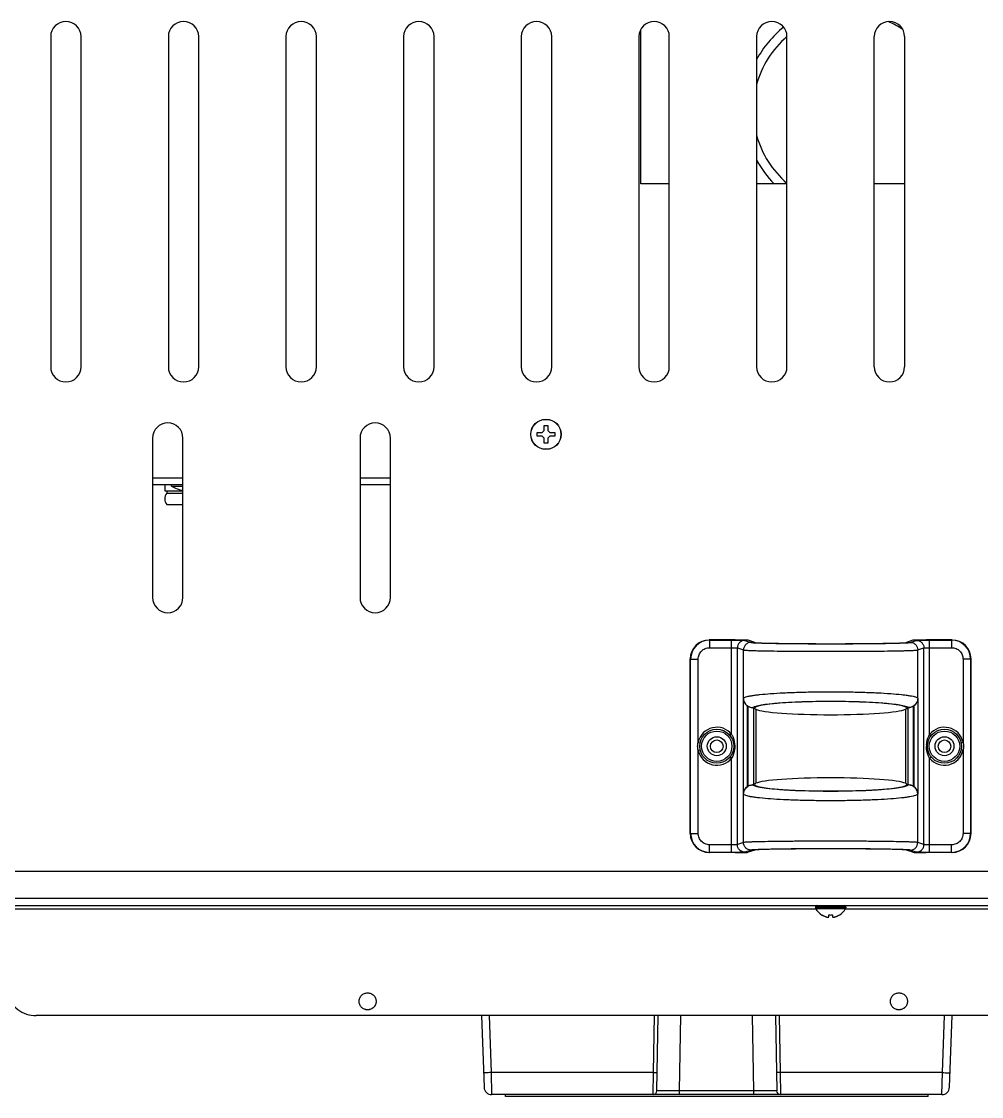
# Model space of a CAD drawing. Header units: millimetres. Extents: x -1686 to 4120, y -1850 to 2563.
# Drawn here: x 212.2 to 465.1, y 1621.4 to 1904.7 of the extents above; entities that cross this region are included whole.
import ezdxf

# ---------------------------------------------------------------- set-up
doc = ezdxf.new("R2010")
doc.units = ezdxf.units.MM
doc.header["$LTSCALE"] = 65.395
doc.layers.get('0').update_dxf_attribs({"linetype": 'CONTINUOUS'})
doc.layers.add('ASSI', color=7, linetype='CONTINUOUS')
doc.layers.add('GEOM', color=7, linetype='CONTINUOUS')

msp = doc.modelspace()

# ---------------------------------------------------------------- linework, layer by layer
at = {"linetype": 'Continuous'}
for p, q in [((348.08, 1796.36), (349.38, 1796.36)), ((348.08, 1795.36), (348.08, 1796.36)), ((349.38, 1796.36), (349.88, 1796.86)), ((349.88, 1798.16), (350.88, 1798.16)), ((349.88, 1796.86), (349.88, 1798.16)), ((350.88, 1798.16), (350.88, 1796.86)), ((350.88, 1796.86), (351.38, 1796.36)), ((351.38, 1796.36), (352.68, 1796.36)), ((352.68, 1796.36), (352.68, 1795.36)), ((349.38, 1795.36), (348.08, 1795.36)), ((349.88, 1794.86), (349.38, 1795.36)), ((349.88, 1793.56), (349.88, 1794.86)), ((350.88, 1793.56), (349.88, 1793.56)), ((351.38, 1795.36), (350.88, 1794.86)), ((350.88, 1794.86), (350.88, 1793.56)), ((352.68, 1795.36), (351.38, 1795.36)), ((423.08, 1669.18), (423.08, 1669.21)), ((424.88, 1668.66), (424.88, 1669.21)), ((425.88, 1669.21), (425.88, 1668.66)), ((427.68, 1669.21), (427.68, 1669.18))]:
    msp.add_line(p, q, dxfattribs=at)
for centre, radius, start, end in [((425.58, 1673.28), 4.8, 210.3012, 238.6273), ((425.57, 1673.26), 4.75, 238.4659, 241.0313), ((425.56, 1673.26), 4.75, 241.0316, 241.9926), ((425.56, 1673.26), 4.75, 241.9926, 243.3187), ((425.56, 1673.25), 4.74, 243.3188, 244.4598), ((425.56, 1673.25), 4.74, 244.4598, 245.4278), ((425.56, 1673.25), 4.73, 245.4278, 246.6825), ((425.56, 1673.24), 4.73, 246.6826, 247.4526), ((425.55, 1673.23), 4.72, 247.4524, 248.9975), ((425.55, 1673.23), 4.72, 248.9977, 249.4819), ((425.55, 1673.22), 4.7, 249.4813, 251.5344), ((425.54, 1673.2), 4.68, 251.535, 252.6227), ((425.53, 1673.18), 4.67, 252.6228, 253.6051), ((425.53, 1673.15), 4.64, 253.6036, 255.6824), ((424.63, 1670.65), 2.01, 262.7259, 264.7415), ((424.63, 1670.63), 1.98, 264.7442, 265.3991), ((424.63, 1670.62), 1.97, 265.3984, 266.7833), ((424.63, 1670.61), 1.96, 266.7841, 267.6235), ((424.63, 1670.6), 1.96, 267.6234, 268.8455), ((424.63, 1670.59), 1.95, 268.8459, 270.9258), ((424.63, 1670.6), 1.95, 270.9261, 271.9964), ((424.63, 1670.6), 1.96, 271.9964, 273.0228), ((424.63, 1670.61), 1.97, 273.0233, 274.286), ((424.63, 1670.63), 1.98, 274.2856, 275.1372), ((424.63, 1670.65), 2.01, 275.1401, 277.2744), ((425.38, 1672.98), 3.8, 262.4351, 277.5649), ((426.13, 1670.65), 2.01, 262.7256, 264.8598), ((426.13, 1670.63), 1.98, 264.8627, 265.7144), ((426.13, 1670.61), 1.97, 265.714, 266.9766), ((426.13, 1670.6), 1.96, 266.9771, 268.0037), ((426.13, 1670.6), 1.95, 268.0037, 269.0738), ((426.13, 1670.59), 1.95, 269.0741, 270.1995), ((426.13, 1670.59), 1.95, 270.1995, 271.1541), ((426.13, 1670.6), 1.95, 271.1545, 272.3767), ((426.13, 1670.61), 1.96, 272.3765, 273.2159), ((426.13, 1670.62), 1.97, 273.2167, 274.6016), ((426.13, 1670.63), 1.98, 274.6009, 275.2558), ((426.13, 1670.65), 2.01, 275.2585, 277.2741), ((425.23, 1673.15), 4.64, 284.3176, 286.3964), ((425.22, 1673.18), 4.67, 286.3949, 287.3772), ((425.22, 1673.2), 4.68, 287.3773, 288.465), ((425.21, 1673.22), 4.7, 288.4656, 290.5187), ((425.21, 1673.23), 4.72, 290.5181, 291.0023), ((425.21, 1673.23), 4.72, 291.0025, 292.5476), ((425.2, 1673.24), 4.73, 292.5474, 293.3174), ((425.2, 1673.25), 4.73, 293.3175, 294.5722), ((425.2, 1673.25), 4.74, 294.5722, 295.5402), ((425.2, 1673.25), 4.74, 295.5402, 296.6812), ((425.2, 1673.26), 4.75, 296.6813, 298.0074), ((425.2, 1673.26), 4.75, 298.0074, 298.9684), ((425.19, 1673.26), 4.75, 298.9687, 301.5341), ((425.18, 1673.28), 4.8, 301.3727, 329.6988)]:
    msp.add_arc(centre, radius, start, end, dxfattribs=at)
at = {"layer": 'ASSI', "linetype": 'Continuous'}
for p, q in [((249.96, 1782.56), (249.96, 1780.96)), ((251.68, 1782.16), (251.68, 1782.56)), ((251.68, 1782.16), (254.73, 1782.16)), ((249.96, 1780.96), (254.73, 1780.96)), ((250.46, 1780.96), (250.46, 1780.36)), ((250.46, 1780.36), (254.73, 1780.36)), ((250.46, 1777.36), (254.73, 1777.36)), ((429.38, 1671.26), (421.38, 1671.26)), ((421.38, 1671.26), (421.38, 1671.06)), ((429.38, 1671.06), (421.38, 1671.06)), ((429.32, 1670.85), (421.43, 1670.85)), ((429.38, 1671.26), (429.38, 1671.06))]:
    msp.add_line(p, q, dxfattribs=at)
for centre, radius in [((350.38, 1795.86), 4), ((350.38, 1795.86), 3.95), ((395.38, 1713.66), 2.5), ((395.38, 1713.66), 1.65), ((455.38, 1713.66), 2.5), ((455.38, 1713.66), 1.65)]:
    msp.add_circle(centre, radius, dxfattribs=at)
for centre, radius, start, end in [((261.18, 1802.6), 22.54, 245.0724, 253.3534), ((252.46, 1778.86), 2.5, 143.1301, 216.8699), ((421.78, 1671.26), 0.4, 90, 180), ((428.98, 1671.26), 0.4, 0, 90), ((421.78, 1671.06), 0.4, 180, 210.3012), ((425.58, 1673.28), 4.8, 210.3012, 238.6273), ((425.18, 1673.28), 4.8, 301.3727, 329.6988), ((428.98, 1671.06), 0.4, 329.6988, 0), ((303.37, 1646.42), 2.24, 179.6434, 180), ((303.39, 1646.42), 2.24, 0, 0.3566), ((443.37, 1646.42), 2.24, 179.6434, 180), ((443.39, 1646.42), 2.24, 0, 0.3566)]:
    msp.add_arc(centre, radius, start, end, dxfattribs=at)
for points, knots in [([(301.13, 1646.44), (301.13, 1646.73), (301.25, 1647.31), (301.75, 1648.06), (302.5, 1648.55), (303.38, 1648.73), (304.26, 1648.55), (305.01, 1648.06), (305.51, 1647.31), (305.63, 1646.73), (305.63, 1646.44)], [0, 0, 0, 0, 0.124966, 0.249951, 0.374965, 0.5, 0.625035, 0.750049, 0.875034, 1, 1, 1, 1]), ([(305.63, 1646.42), (305.63, 1646.13), (305.5, 1645.55), (305, 1644.81), (304.26, 1644.32), (303.38, 1644.14), (302.5, 1644.32), (301.76, 1644.81), (301.26, 1645.55), (301.13, 1646.13), (301.13, 1646.42)], [0, 0, 0, 0, 0.124966, 0.249951, 0.374965, 0.5, 0.625035, 0.750049, 0.875034, 1, 1, 1, 1]), ([(305.63, 1646.42), (305.63, 1646.13), (305.51, 1645.54), (305.01, 1644.79), (304.26, 1644.29), (303.38, 1644.11), (302.5, 1644.29), (301.75, 1644.79), (301.25, 1645.54), (301.13, 1646.13), (301.13, 1646.42)], [0, 0, 0, 0, 0.124965, 0.24995, 0.374965, 0.5, 0.625035, 0.75005, 0.875035, 1, 1, 1, 1]), ([(441.13, 1646.44), (441.13, 1646.73), (441.25, 1647.31), (441.75, 1648.06), (442.5, 1648.55), (443.38, 1648.73), (444.26, 1648.55), (445.01, 1648.06), (445.51, 1647.31), (445.63, 1646.73), (445.63, 1646.44)], [0, 0, 0, 0, 0.124966, 0.249951, 0.374965, 0.5, 0.625035, 0.750049, 0.875034, 1, 1, 1, 1]), ([(445.63, 1646.42), (445.63, 1646.13), (445.5, 1645.55), (445, 1644.81), (444.26, 1644.32), (443.38, 1644.14), (442.5, 1644.32), (441.76, 1644.81), (441.26, 1645.55), (441.13, 1646.13), (441.13, 1646.42)], [0, 0, 0, 0, 0.124966, 0.249951, 0.374965, 0.5, 0.625035, 0.750049, 0.875034, 1, 1, 1, 1]), ([(445.63, 1646.42), (445.63, 1646.13), (445.51, 1645.54), (445.01, 1644.79), (444.26, 1644.29), (443.38, 1644.11), (442.5, 1644.29), (441.75, 1644.79), (441.25, 1645.54), (441.13, 1646.13), (441.13, 1646.42)], [0, 0, 0, 0, 0.124965, 0.24995, 0.374965, 0.5, 0.625035, 0.75005, 0.875035, 1, 1, 1, 1])]:
    msp.add_open_spline(points, degree=3, knots=knots, dxfattribs=at)
at = {"layer": 'GEOM', "linetype": 'Continuous'}
for p, q in [((375.38, 1861.86), (375.38, 1902.58)), ((219.88, 1900.66), (219.88, 1813.66)), ((227.88, 1813.66), (227.88, 1900.66)), ((250.88, 1900.66), (250.88, 1813.66)), ((258.88, 1813.66), (258.88, 1900.66)), ((281.88, 1900.66), (281.88, 1813.66)), ((289.88, 1813.66), (289.88, 1900.66)), ((312.88, 1900.66), (312.88, 1813.66)), ((320.88, 1813.66), (320.88, 1900.66)), ((343.88, 1900.66), (343.88, 1813.66)), ((351.88, 1813.66), (351.88, 1900.66)), ((374.88, 1900.66), (374.88, 1813.66)), ((382.88, 1813.66), (382.88, 1900.66)), ((405.88, 1900.66), (405.88, 1813.66)), ((413.88, 1813.66), (413.88, 1900.66)), ((436.88, 1813.66), (436.88, 1900.66)), ((444.88, 1900.66), (444.88, 1813.66)), ((382.88, 1861.86), (375.38, 1861.86)), ((413.88, 1861.86), (405.88, 1861.86)), ((444.88, 1861.86), (436.88, 1861.86)), ((246.73, 1794.86), (246.73, 1752.86)), ((254.73, 1752.86), (254.73, 1794.86)), ((301.38, 1794.86), (301.38, 1752.86)), ((309.38, 1752.86), (309.38, 1794.86)), ((246.73, 1784.36), (254.73, 1784.36)), ((254.73, 1782.56), (246.73, 1782.56)), ((301.38, 1784.36), (309.38, 1784.36)), ((309.38, 1782.56), (301.38, 1782.56)), ((400.2, 1741.66), (393.38, 1741.66)), ((393.38, 1741.66), (393.49, 1741.62)), ((393.49, 1741.62), (399.3, 1741.62)), ((393.49, 1741.62), (393.49, 1739.62)), ((393.49, 1739.62), (399.3, 1739.62)), ((399.3, 1716.76), (399.3, 1741.62)), ((400.8, 1739.56), (402.41, 1739.03)), ((400.8, 1687.75), (400.8, 1739.56)), ((402.79, 1741.56), (404.41, 1741.02)), ((405.41, 1741.03), (403.69, 1741.6)), ((447.07, 1741.6), (445.35, 1741.03)), ((446.35, 1741.02), (447.96, 1741.56)), ((448.35, 1739.03), (449.96, 1739.56)), ((449.96, 1687.75), (449.96, 1739.56)), ((457.38, 1741.66), (450.56, 1741.66)), ((451.46, 1741.62), (457.27, 1741.62)), ((451.46, 1716.76), (451.46, 1741.62)), ((451.46, 1739.62), (457.27, 1739.62)), ((457.27, 1741.62), (457.38, 1741.66)), ((457.27, 1741.62), (457.27, 1739.62)), ((388.38, 1736.66), (388.49, 1736.62)), ((388.38, 1690.65), (388.38, 1736.66)), ((402.41, 1726.32), (402.41, 1739.03)), ((448.35, 1726.32), (448.35, 1739.03)), ((462.27, 1736.62), (462.38, 1736.66)), ((462.38, 1690.65), (462.38, 1736.66)), ((388.49, 1736.62), (390.49, 1736.62)), ((388.49, 1690.69), (388.49, 1736.62)), ((390.49, 1714.69), (390.49, 1736.62)), ((462.27, 1736.62), (460.27, 1736.62)), ((460.27, 1736.62), (460.27, 1714.69)), ((462.27, 1736.62), (462.27, 1690.69)), ((402.36, 1726.24), (402.41, 1726.32)), ((402.36, 1726.24), (402.36, 1701.07)), ((448.4, 1726.24), (448.35, 1726.32)), ((448.4, 1701.07), (448.4, 1726.24)), ((403.36, 1724.36), (403.36, 1702.95)), ((403.6, 1724.19), (403.6, 1703.12)), ((404.87, 1723.76), (404.91, 1723.83)), ((405.08, 1723.71), (405.68, 1723.41)), ((405.08, 1723.71), (405.08, 1703.6)), ((405.41, 1723.81), (405.29, 1723.61)), ((405.68, 1723.41), (405.68, 1703.9)), ((445.08, 1723.41), (445.68, 1723.71)), ((445.08, 1723.41), (445.08, 1703.9)), ((445.35, 1723.81), (445.47, 1723.61)), ((445.68, 1723.71), (445.68, 1703.6)), ((445.85, 1723.83), (445.89, 1723.76)), ((447.16, 1724.19), (447.16, 1703.12)), ((447.4, 1702.95), (447.4, 1724.36)), ((390.49, 1714.69), (390.98, 1714.58)), ((399.3, 1716.76), (398.91, 1716.45)), ((451.46, 1716.76), (451.85, 1716.45)), ((460.27, 1714.69), (459.78, 1714.58)), ((390.49, 1712.62), (390.98, 1712.73)), ((390.49, 1690.69), (390.49, 1712.62)), ((460.27, 1712.62), (459.78, 1712.73)), ((460.27, 1712.62), (460.27, 1690.69)), ((399.3, 1710.55), (398.91, 1710.86)), ((399.3, 1685.69), (399.3, 1710.55)), ((451.46, 1710.55), (451.85, 1710.86)), ((451.46, 1685.69), (451.46, 1710.55)), ((404.91, 1703.48), (404.87, 1703.55)), ((405.08, 1703.6), (405.68, 1703.9)), ((405.41, 1703.5), (405.29, 1703.7)), ((445.08, 1703.9), (445.68, 1703.6)), ((445.35, 1703.5), (445.47, 1703.7)), ((445.89, 1703.55), (445.85, 1703.48)), ((402.36, 1701.07), (402.41, 1700.99)), ((402.41, 1688.29), (402.41, 1700.99)), ((448.4, 1701.07), (448.35, 1700.99)), ((448.35, 1688.29), (448.35, 1700.99)), ((388.49, 1690.69), (388.38, 1690.65)), ((388.49, 1690.69), (390.49, 1690.69)), ((462.27, 1690.69), (460.27, 1690.69)), ((462.38, 1690.65), (462.27, 1690.69)), ((393.49, 1685.69), (393.38, 1685.66)), ((400.2, 1685.66), (393.38, 1685.66)), ((399.3, 1687.69), (393.49, 1687.69)), ((393.49, 1685.69), (393.49, 1687.69)), ((399.3, 1685.69), (393.49, 1685.69)), ((402.41, 1688.29), (400.8, 1687.75)), ((404.41, 1686.29), (402.79, 1685.75)), ((405.41, 1686.28), (403.69, 1685.71)), ((447.07, 1685.71), (445.35, 1686.28)), ((447.96, 1685.75), (446.35, 1686.29)), ((449.96, 1687.75), (448.35, 1688.29)), ((457.38, 1685.66), (450.56, 1685.66)), ((457.27, 1687.69), (451.46, 1687.69)), ((457.27, 1685.69), (451.46, 1685.69)), ((457.27, 1685.69), (457.27, 1687.69)), ((457.38, 1685.66), (457.27, 1685.69)), ((825.38, 1680.66), (25.38, 1680.66)), ((18.18, 1671.66), (832.58, 1671.66)), ((20.38, 1673.66), (830.38, 1673.66)), ((115.88, 1670.79), (421.48, 1670.79)), ((429.28, 1670.79), (511.38, 1670.79)), ((754.26, 1642.67), (216.06, 1642.67)), ((333.4, 1642.67), (334.06, 1623.79)), ((335.4, 1642.67), (335.92, 1627.65)), ((378.68, 1627.65), (378.94, 1642.67)), ((379.59, 1622.84), (379.94, 1642.67)), ((385.59, 1622.84), (385.94, 1642.67)), ((405.17, 1622.84), (404.82, 1642.67)), ((410.82, 1642.67), (411.17, 1622.84)), ((411.82, 1642.67), (412.08, 1627.65)), ((454.84, 1627.65), (455.36, 1642.67)), ((456.7, 1623.79), (457.36, 1642.67)), ((378.68, 1627.65), (335.92, 1627.65)), ((335.92, 1627.65), (336.06, 1621.86)), ((378.59, 1621.86), (378.68, 1627.65)), ((454.84, 1627.65), (412.08, 1627.65)), ((412.08, 1627.65), (412.17, 1621.86)), ((454.7, 1621.86), (454.84, 1627.65)), ((454.7, 1621.86), (336.06, 1621.86)), ((339.69, 1621.36), (339.69, 1621.86)), ((451.07, 1621.36), (339.69, 1621.36)), ((405.17, 1622.84), (385.59, 1622.84)), ((385.59, 1621.86), (385.59, 1622.84)), ((405.17, 1621.86), (405.17, 1622.84)), ((451.07, 1621.36), (451.07, 1621.86))]:
    msp.add_line(p, q, dxfattribs=at)
for centre, radius in [((395.38, 1713.66), 4.5), ((395.38, 1713.66), 4), ((455.38, 1713.66), 4.5), ((455.38, 1713.66), 4)]:
    msp.add_circle(centre, radius, dxfattribs=at)
for centre, radius, start, end in [((223.88, 1900.66), 4, 0, 180), ((254.88, 1900.66), 4, 0, 180), ((285.88, 1900.66), 4, 0, 180), ((316.88, 1900.66), 4, 0, 180), ((347.88, 1900.66), 4, 0, 180), ((378.88, 1900.66), 4, 0, 180), ((409.88, 1900.66), 4, 0, 180), ((440.88, 1900.66), 4, 0, 180), ((430.38, 1881.36), 25.4, 56.4556, 66.4822), ((430.38, 1881.36), 27.86, 128.5681, 151.5776), ((430.38, 1881.36), 25.4, 130.528, 164.7624), ((430.38, 1881.36), 25.4, 195.2376, 229.4647), ((430.38, 1881.36), 27.86, 208.4224, 224.4259), ((223.88, 1813.66), 4, 180, 0), ((254.88, 1813.66), 4, 180, 0), ((285.88, 1813.66), 4, 180, 0), ((316.88, 1813.66), 4, 180, 0), ((347.88, 1813.66), 4, 180, 0), ((378.88, 1813.66), 4, 180, 0), ((409.88, 1813.66), 4, 180, 0), ((440.88, 1813.66), 4, 180, 0), ((250.73, 1794.86), 4, 0, 180), ((305.38, 1794.86), 4, 0, 180), ((250.73, 1752.86), 4, 180, 0), ((305.38, 1752.86), 4, 180, 0), ((393.49, 1736.62), 5, 90.0113, 179.9737), ((457.27, 1736.62), 5, 0.0263, 89.9887), ((395.38, 1713.66), 5, 38.3653, 168.0942), ((455.38, 1713.66), 5, 11.9058, 141.6347), ((457.31, 1713.66), 6.66, 176.5031, 180.0009), ((395.38, 1713.66), 5, 191.9058, 321.6347), ((455.38, 1713.66), 5, 218.3653, 348.0942), ((393.49, 1690.69), 5, 180.0263, 269.9887), ((457.27, 1690.69), 5, 270.0113, 359.9737), ((336.06, 1623.86), 2, 182.0004, 270), ((454.7, 1623.86), 2, 269.9999, 357.9984), ((378.59, 1622.86), 1, 270, 359), ((412.16, 1622.86), 1, 181.0001, 270.0061)]:
    msp.add_arc(centre, radius, start, end, dxfattribs=at)
for centre, major_axis, ratio, start_param, end_param in [((393.39, 1736.65), (4.75, -1.58), 0.998478, 1.89276, 3.462643), ((400.2, 1741.59), (3.5, 0), 0.017455, 0.05236, 1.570796), ((425.38, 1741.04), (20, 0), 0.017455, -3.089233, -0.05236), ((450.56, 1741.59), (3.5, 0), 0.017455, 1.570796, 3.089233), ((457.37, 1736.65), (4.75, 1.58), 0.998478, -0.32105, 1.248833), ((425.38, 1723.72), (20, 0), 0.087489, 0.05236, 3.089233), ((404.91, 1726.33), (1.29, 2.16), 0.99484, -3.269542, -3.152361), ((403.6, 1723.69), (1.5, 0), 0.087489, 0.174533, 0.565507), ((425.38, 1723.72), (20, 0), 0.087489, -2.96706, -0.174533), ((447.16, 1723.69), (1.5, 0), 0.087489, 2.576086, 2.96706), ((445.84, 1726.33), (-1.29, 2.16), 0.99484, -3.130824, -3.013643), ((404.91, 1700.98), (-1.29, 2.16), 0.99484, 0.010769, 0.127949), ((403.6, 1703.62), (1.5, 0), 0.087489, -0.565507, -0.174533), ((425.38, 1703.59), (20, 0), 0.087489, -3.089233, -0.05236), ((425.38, 1703.59), (20, 0), 0.087489, 0.174533, 2.96706), ((447.16, 1703.62), (1.5, 0), 0.087489, -2.96706, -2.576086), ((445.84, 1700.98), (1.29, 2.16), 0.99484, -0.127949, -0.010769), ((393.39, 1690.66), (4.75, 1.58), 0.998478, 2.820542, 4.390425), ((457.37, 1690.66), (4.75, -1.58), 0.998478, -1.248833, 0.32105), ((400.2, 1685.72), (3.5, 0), 0.017455, -1.570796, -0.05236), ((425.38, 1686.27), (20, 0), 0.017455, 0.05236, 3.089233), ((450.56, 1685.72), (3.5, 0), 0.017455, -3.089233, -1.570796)]:
    msp.add_ellipse(centre, major_axis=major_axis, ratio=ratio, start_param=start_param, end_param=end_param, dxfattribs=at)
for points, knots in [([(390.49, 1736.62), (390.49, 1737.01), (390.64, 1737.8), (391.31, 1738.8), (392.31, 1739.46), (393.1, 1739.62), (393.49, 1739.62)], [0, 0, 0, 0, 0.249996, 0.499993, 0.749995, 1, 1, 1, 1]), ([(399.3, 1741.62), (399.73, 1741.62), (400.36, 1741.62), (401.16, 1741.61), (401.68, 1741.6), (402.11, 1741.59), (402.44, 1741.59), (402.66, 1741.57), (402.76, 1741.57), (402.79, 1741.56)], [0, 0, 0, 0, 0.370964, 0.539711, 0.689094, 0.813727, 0.909154, 0.971975, 1, 1, 1, 1]), ([(399.3, 1739.62), (399.49, 1739.62), (399.75, 1739.62), (400.1, 1739.61), (400.32, 1739.6), (400.5, 1739.6), (400.65, 1739.59), (400.74, 1739.57), (400.79, 1739.57), (400.8, 1739.56)], [0, 0, 0, 0, 0.370494, 0.539024, 0.688225, 0.812743, 0.908172, 0.971198, 1, 1, 1, 1]), ([(402.79, 1741.56), (402.54, 1741.56), (402.01, 1741.46), (401.35, 1741.01), (400.9, 1740.35), (400.8, 1739.82), (400.8, 1739.56)], [0, 0, 0, 0, 0.24986, 0.499801, 0.749859, 1, 1, 1, 1]), ([(404.41, 1741.02), (404.15, 1741.02), (403.62, 1740.92), (402.96, 1740.47), (402.52, 1739.81), (402.41, 1739.28), (402.41, 1739.03)], [0, 0, 0, 0, 0.24986, 0.499801, 0.749859, 1, 1, 1, 1]), ([(404.41, 1741.02), (404.47, 1741), (404.67, 1740.98), (405.05, 1740.95), (405.62, 1740.92), (406.37, 1740.89), (407.28, 1740.86), (408.82, 1740.82), (411.1, 1740.77), (414.19, 1740.73), (417.69, 1740.7), (421.46, 1740.68), (425.38, 1740.68), (429.29, 1740.68), (433.07, 1740.7), (436.57, 1740.73), (439.66, 1740.77), (441.94, 1740.82), (443.48, 1740.86), (444.39, 1740.89), (445.14, 1740.92), (445.71, 1740.95), (446.09, 1740.98), (446.29, 1741), (446.35, 1741.02)], [0, 0, 0, 0, 0.004802, 0.014024, 0.027606, 0.045431, 0.067342, 0.093143, 0.155459, 0.230145, 0.314522, 0.405563, 0.5, 0.594437, 0.685478, 0.769855, 0.844541, 0.906857, 0.932658, 0.954569, 0.972394, 0.985976, 0.995198, 1, 1, 1, 1]), ([(446.35, 1741.02), (446.61, 1741.02), (447.14, 1740.92), (447.8, 1740.47), (448.24, 1739.81), (448.35, 1739.28), (448.35, 1739.03)], [0, 0, 0, 0, 0.24986, 0.499801, 0.749859, 1, 1, 1, 1]), ([(447.96, 1741.56), (447.99, 1741.57), (448.1, 1741.57), (448.32, 1741.59), (448.65, 1741.59), (449.08, 1741.6), (449.59, 1741.61), (450.4, 1741.62), (451.03, 1741.62), (451.46, 1741.62)], [0, 0, 0, 0, 0.028025, 0.090846, 0.186274, 0.310908, 0.460291, 0.62904, 1, 1, 1, 1]), ([(447.96, 1741.56), (448.22, 1741.56), (448.75, 1741.46), (449.41, 1741.01), (449.86, 1740.35), (449.96, 1739.82), (449.96, 1739.56)], [0, 0, 0, 0, 0.24986, 0.499801, 0.749859, 1, 1, 1, 1]), ([(449.96, 1739.56), (449.97, 1739.57), (450.02, 1739.57), (450.11, 1739.59), (450.25, 1739.6), (450.44, 1739.6), (450.66, 1739.61), (451, 1739.62), (451.27, 1739.62), (451.46, 1739.62)], [0, 0, 0, 0, 0.028802, 0.09183, 0.187257, 0.311777, 0.460977, 0.629508, 1, 1, 1, 1]), ([(457.27, 1739.62), (457.66, 1739.62), (458.45, 1739.46), (459.45, 1738.8), (460.12, 1737.8), (460.27, 1737.01), (460.27, 1736.62)], [0, 0, 0, 0, 0.250005, 0.500007, 0.750004, 1, 1, 1, 1]), ([(402.41, 1739.03), (402.48, 1739), (402.7, 1738.98), (403.12, 1738.95), (403.74, 1738.92), (404.55, 1738.89), (405.56, 1738.86), (407.24, 1738.82), (409.74, 1738.77), (413.13, 1738.73), (416.96, 1738.7), (421.09, 1738.68), (425.38, 1738.68), (429.67, 1738.68), (433.8, 1738.7), (437.63, 1738.73), (441.02, 1738.77), (443.52, 1738.82), (445.2, 1738.86), (446.2, 1738.89), (447.02, 1738.92), (447.64, 1738.95), (448.06, 1738.98), (448.28, 1739), (448.35, 1739.03)], [0, 0, 0, 0, 0.004791, 0.014008, 0.027587, 0.04541, 0.067321, 0.093123, 0.155441, 0.230131, 0.314513, 0.405558, 0.5, 0.594442, 0.685488, 0.769869, 0.844559, 0.906877, 0.932679, 0.95459, 0.972413, 0.985992, 0.995209, 1, 1, 1, 1]), ([(402.36, 1726.24), (402.37, 1725.89), (402.57, 1725.17), (403.06, 1724.6), (403.36, 1724.36)], [0, 0, 0, 0, 0.472403, 1, 1, 1, 1]), ([(402.41, 1726.32), (402.46, 1726.4), (402.68, 1726.53), (403.1, 1726.68), (403.73, 1726.84), (404.55, 1726.99), (405.55, 1727.14), (407.23, 1727.34), (409.72, 1727.55), (413.11, 1727.76), (416.95, 1727.91), (421.08, 1728), (425.38, 1728.03), (429.67, 1728), (433.81, 1727.91), (437.65, 1727.76), (441.04, 1727.55), (443.53, 1727.34), (445.21, 1727.14), (446.21, 1726.99), (447.03, 1726.84), (447.65, 1726.68), (448.08, 1726.53), (448.3, 1726.4), (448.35, 1726.32)], [0, 0, 0, 0, 0.005943, 0.01573, 0.029615, 0.047585, 0.069532, 0.095288, 0.15734, 0.231618, 0.315513, 0.406057, 0.5, 0.593944, 0.684487, 0.768382, 0.84266, 0.904712, 0.930468, 0.952415, 0.970385, 0.98427, 0.994057, 1, 1, 1, 1]), ([(402.41, 1726.32), (402.41, 1726), (402.54, 1725.34), (403.1, 1724.52), (403.93, 1723.96), (404.58, 1723.83), (404.91, 1723.83)], [0, 0, 0, 0, 0.249584, 0.499603, 0.749854, 1, 1, 1, 1]), ([(404.91, 1723.83), (404.95, 1723.9), (405.14, 1724.04), (405.52, 1724.19), (406.08, 1724.35), (406.81, 1724.5), (407.7, 1724.65), (409.2, 1724.85), (411.42, 1725.06), (414.44, 1725.27), (417.86, 1725.42), (421.55, 1725.51), (425.38, 1725.54), (429.21, 1725.51), (432.9, 1725.42), (436.32, 1725.27), (439.34, 1725.06), (441.56, 1724.85), (443.06, 1724.65), (443.95, 1724.5), (444.68, 1724.35), (445.23, 1724.19), (445.62, 1724.04), (445.81, 1723.9), (445.85, 1723.83)], [0, 0, 0, 0, 0.006213, 0.016146, 0.030112, 0.048124, 0.070084, 0.095831, 0.15782, 0.231998, 0.315773, 0.406188, 0.5, 0.593812, 0.684227, 0.768002, 0.84218, 0.904169, 0.929916, 0.951876, 0.969888, 0.983854, 0.993787, 1, 1, 1, 1]), ([(448.35, 1726.32), (448.35, 1726), (448.21, 1725.34), (447.66, 1724.52), (446.83, 1723.96), (446.18, 1723.83), (445.85, 1723.83)], [0, 0, 0, 0, 0.249584, 0.499603, 0.749854, 1, 1, 1, 1]), ([(447.4, 1724.36), (447.7, 1724.6), (448.19, 1725.17), (448.39, 1725.89), (448.4, 1726.24)], [0, 0, 0, 0, 0.527598, 1, 1, 1, 1]), ([(404.87, 1723.76), (404.67, 1723.79), (404.23, 1723.87), (403.82, 1724.06), (403.6, 1724.19)], [0, 0, 0, 0, 0.432061, 1, 1, 1, 1]), ([(447.16, 1724.19), (446.94, 1724.06), (446.53, 1723.87), (446.08, 1723.79), (445.89, 1723.76)], [0, 0, 0, 0, 0.567938, 1, 1, 1, 1]), ([(399.3, 1716.76), (399.44, 1716.53), (399.91, 1715.56), (400.11, 1714.46), (400.11, 1713.66)], [0, 0, 0, 0, 0.251313, 1, 1, 1, 1]), ([(450.66, 1714.06), (450.68, 1714.3), (450.78, 1715.23), (451.1, 1716.15), (451.46, 1716.76)], [0, 0, 0, 0, 0.251283, 1, 1, 1, 1]), ([(400.11, 1713.66), (400.11, 1713.38), (400.04, 1712.31), (399.71, 1711.24), (399.3, 1710.55)], [0, 0, 0, 0, 0.251791, 1, 1, 1, 1]), ([(451.46, 1710.55), (451.32, 1710.78), (450.85, 1711.75), (450.65, 1712.85), (450.65, 1713.66)], [0, 0, 0, 0, 0.251313, 1, 1, 1, 1]), ([(403.36, 1702.95), (403.06, 1702.72), (402.57, 1702.14), (402.37, 1701.42), (402.36, 1701.07)], [0, 0, 0, 0, 0.527598, 1, 1, 1, 1]), ([(402.41, 1700.99), (402.41, 1701.31), (402.54, 1701.97), (403.1, 1702.79), (403.93, 1703.35), (404.58, 1703.48), (404.91, 1703.48)], [0, 0, 0, 0, 0.249584, 0.499603, 0.749854, 1, 1, 1, 1]), ([(403.6, 1703.12), (403.82, 1703.25), (404.23, 1703.44), (404.67, 1703.52), (404.87, 1703.55)], [0, 0, 0, 0, 0.567939, 1, 1, 1, 1]), ([(445.85, 1703.48), (445.81, 1703.41), (445.62, 1703.27), (445.23, 1703.12), (444.68, 1702.96), (443.95, 1702.81), (443.06, 1702.66), (441.56, 1702.46), (439.34, 1702.25), (436.32, 1702.04), (432.9, 1701.89), (429.21, 1701.8), (425.38, 1701.77), (421.55, 1701.8), (417.86, 1701.89), (414.44, 1702.04), (411.42, 1702.25), (409.2, 1702.46), (407.7, 1702.66), (406.81, 1702.81), (406.08, 1702.96), (405.52, 1703.12), (405.14, 1703.27), (404.95, 1703.41), (404.91, 1703.48)], [0, 0, 0, 0, 0.006213, 0.016146, 0.030112, 0.048124, 0.070084, 0.095831, 0.15782, 0.231998, 0.315773, 0.406188, 0.5, 0.593812, 0.684227, 0.768002, 0.84218, 0.904169, 0.929917, 0.951876, 0.969888, 0.983854, 0.993787, 1, 1, 1, 1]), ([(448.35, 1700.99), (448.35, 1701.31), (448.21, 1701.97), (447.66, 1702.79), (446.83, 1703.35), (446.18, 1703.48), (445.85, 1703.48)], [0, 0, 0, 0, 0.249584, 0.499603, 0.749854, 1, 1, 1, 1]), ([(445.89, 1703.55), (446.08, 1703.52), (446.53, 1703.44), (446.94, 1703.25), (447.16, 1703.12)], [0, 0, 0, 0, 0.432061, 1, 1, 1, 1]), ([(448.4, 1701.07), (448.39, 1701.42), (448.19, 1702.14), (447.7, 1702.72), (447.4, 1702.95)], [0, 0, 0, 0, 0.472403, 1, 1, 1, 1]), ([(448.35, 1700.99), (448.3, 1700.91), (448.08, 1700.78), (447.65, 1700.63), (447.03, 1700.47), (446.21, 1700.32), (445.21, 1700.17), (443.53, 1699.97), (441.04, 1699.76), (437.65, 1699.55), (433.81, 1699.4), (429.67, 1699.31), (425.38, 1699.28), (421.08, 1699.31), (416.95, 1699.4), (413.11, 1699.55), (409.72, 1699.76), (407.23, 1699.97), (405.55, 1700.17), (404.55, 1700.32), (403.73, 1700.47), (403.1, 1700.63), (402.68, 1700.78), (402.46, 1700.91), (402.41, 1700.99)], [0, 0, 0, 0, 0.005943, 0.01573, 0.029615, 0.047585, 0.069532, 0.095288, 0.15734, 0.231618, 0.315513, 0.406057, 0.5, 0.593943, 0.684487, 0.768382, 0.84266, 0.904712, 0.930468, 0.952415, 0.970385, 0.98427, 0.994057, 1, 1, 1, 1]), ([(393.49, 1687.69), (393.1, 1687.69), (392.31, 1687.85), (391.31, 1688.51), (390.64, 1689.51), (390.49, 1690.3), (390.49, 1690.69)], [0, 0, 0, 0, 0.250005, 0.500007, 0.750004, 1, 1, 1, 1]), ([(448.35, 1688.29), (448.28, 1688.31), (448.06, 1688.33), (447.64, 1688.36), (447.02, 1688.39), (446.2, 1688.42), (445.2, 1688.45), (443.52, 1688.49), (441.02, 1688.54), (437.63, 1688.58), (433.8, 1688.61), (429.67, 1688.63), (425.38, 1688.64), (421.09, 1688.63), (416.96, 1688.61), (413.13, 1688.58), (409.74, 1688.54), (407.24, 1688.49), (405.56, 1688.45), (404.55, 1688.42), (403.74, 1688.39), (403.12, 1688.36), (402.7, 1688.33), (402.48, 1688.31), (402.41, 1688.29)], [0, 0, 0, 0, 0.004791, 0.014008, 0.027587, 0.04541, 0.067321, 0.093123, 0.155441, 0.230131, 0.314512, 0.405558, 0.5, 0.594442, 0.685487, 0.769869, 0.844559, 0.906877, 0.932679, 0.95459, 0.972413, 0.985992, 0.995209, 1, 1, 1, 1]), ([(460.27, 1690.69), (460.27, 1690.3), (460.12, 1689.51), (459.45, 1688.51), (458.45, 1687.85), (457.66, 1687.69), (457.27, 1687.69)], [0, 0, 0, 0, 0.249996, 0.499993, 0.749995, 1, 1, 1, 1]), ([(400.8, 1687.75), (400.79, 1687.74), (400.74, 1687.74), (400.65, 1687.72), (400.5, 1687.72), (400.32, 1687.71), (400.1, 1687.7), (399.75, 1687.69), (399.49, 1687.69), (399.3, 1687.69)], [0, 0, 0, 0, 0.028802, 0.091828, 0.187257, 0.311775, 0.460976, 0.629506, 1, 1, 1, 1]), ([(402.79, 1685.75), (402.76, 1685.74), (402.66, 1685.74), (402.44, 1685.72), (402.11, 1685.72), (401.68, 1685.71), (401.16, 1685.7), (400.36, 1685.69), (399.73, 1685.69), (399.3, 1685.69)], [0, 0, 0, 0, 0.028025, 0.090846, 0.186273, 0.310906, 0.460289, 0.629036, 1, 1, 1, 1]), ([(402.79, 1685.75), (402.54, 1685.75), (402.01, 1685.85), (401.35, 1686.3), (400.9, 1686.96), (400.8, 1687.49), (400.8, 1687.75)], [0, 0, 0, 0, 0.24986, 0.499801, 0.749859, 1, 1, 1, 1]), ([(404.41, 1686.29), (404.15, 1686.29), (403.62, 1686.39), (402.96, 1686.84), (402.52, 1687.5), (402.41, 1688.03), (402.41, 1688.29)], [0, 0, 0, 0, 0.24986, 0.499801, 0.749859, 1, 1, 1, 1]), ([(446.35, 1686.29), (446.29, 1686.31), (446.09, 1686.33), (445.71, 1686.36), (445.14, 1686.39), (444.39, 1686.42), (443.48, 1686.45), (441.94, 1686.49), (439.66, 1686.54), (436.57, 1686.58), (433.07, 1686.61), (429.29, 1686.63), (425.38, 1686.64), (421.46, 1686.63), (417.69, 1686.61), (414.19, 1686.58), (411.1, 1686.54), (408.82, 1686.49), (407.28, 1686.45), (406.37, 1686.42), (405.62, 1686.39), (405.05, 1686.36), (404.67, 1686.33), (404.47, 1686.31), (404.41, 1686.29)], [0, 0, 0, 0, 0.004802, 0.014024, 0.027606, 0.045431, 0.067342, 0.093143, 0.155459, 0.230145, 0.314522, 0.405563, 0.5, 0.594437, 0.685478, 0.769855, 0.844541, 0.906857, 0.932658, 0.954569, 0.972394, 0.985976, 0.995198, 1, 1, 1, 1]), ([(446.35, 1686.29), (446.61, 1686.29), (447.14, 1686.39), (447.8, 1686.84), (448.24, 1687.5), (448.35, 1688.03), (448.35, 1688.29)], [0, 0, 0, 0, 0.24986, 0.499801, 0.749859, 1, 1, 1, 1]), ([(447.96, 1685.75), (448.22, 1685.75), (448.75, 1685.85), (449.41, 1686.3), (449.86, 1686.96), (449.96, 1687.49), (449.96, 1687.75)], [0, 0, 0, 0, 0.24986, 0.499801, 0.749859, 1, 1, 1, 1]), ([(451.46, 1685.69), (451.03, 1685.69), (450.4, 1685.69), (449.59, 1685.7), (449.08, 1685.71), (448.65, 1685.72), (448.32, 1685.72), (448.1, 1685.74), (447.99, 1685.74), (447.96, 1685.75)], [0, 0, 0, 0, 0.37096, 0.539709, 0.689092, 0.813726, 0.909154, 0.971975, 1, 1, 1, 1]), ([(451.46, 1687.69), (451.27, 1687.69), (451, 1687.69), (450.66, 1687.7), (450.44, 1687.71), (450.25, 1687.72), (450.11, 1687.72), (450.02, 1687.74), (449.97, 1687.74), (449.96, 1687.75)], [0, 0, 0, 0, 0.370492, 0.539023, 0.688223, 0.812743, 0.90817, 0.971198, 1, 1, 1, 1]), ([(208.33, 1648.6), (208.55, 1647.76), (209.29, 1646.15), (211.1, 1644.21), (213.44, 1642.96), (215.19, 1642.67), (216.06, 1642.67)], [0, 0, 0, 0, 0.249935, 0.499915, 0.749943, 1, 1, 1, 1]), ([(335.92, 1627.65), (335.67, 1627.64), (335.3, 1627.63), (334.83, 1627.62), (334.53, 1627.62), (334.28, 1627.62), (334.11, 1627.62), (334.02, 1627.63), (333.97, 1627.63), (333.94, 1627.64), (333.92, 1627.64), (333.92, 1627.65)], [0, 0, 0, 0, 0.381918, 0.554511, 0.70568, 0.829768, 0.922221, 0.955324, 0.979311, 0.994089, 1, 1, 1, 1]), ([(378.68, 1627.65), (378.81, 1627.64), (378.99, 1627.64), (379.23, 1627.64), (379.38, 1627.64), (379.5, 1627.65), (379.59, 1627.65), (379.64, 1627.66), (379.68, 1627.66), (379.68, 1627.66)], [0, 0, 0, 0, 0.381993, 0.554642, 0.705868, 0.830007, 0.922502, 0.979608, 1, 1, 1, 1]), ([(412.08, 1627.65), (411.95, 1627.64), (411.77, 1627.64), (411.53, 1627.64), (411.38, 1627.64), (411.26, 1627.65), (411.16, 1627.65), (411.12, 1627.66), (411.08, 1627.66), (411.08, 1627.66)], [0, 0, 0, 0, 0.381993, 0.554642, 0.705868, 0.830007, 0.922502, 0.979608, 1, 1, 1, 1]), ([(454.84, 1627.65), (455.09, 1627.64), (455.46, 1627.63), (455.93, 1627.62), (456.23, 1627.62), (456.48, 1627.62), (456.64, 1627.62), (456.74, 1627.63), (456.79, 1627.63), (456.82, 1627.64), (456.84, 1627.64), (456.84, 1627.65)], [0, 0, 0, 0, 0.381918, 0.554511, 0.70568, 0.829768, 0.922221, 0.955324, 0.979311, 0.994089, 1, 1, 1, 1]), ([(385.59, 1622.84), (385.2, 1622.84), (384.44, 1622.83), (383.33, 1622.83), (382.3, 1622.83), (381.52, 1622.83), (380.97, 1622.83), (380.62, 1622.83), (380.32, 1622.83), (380.07, 1622.83), (379.87, 1622.83), (379.74, 1622.83), (379.66, 1622.84), (379.63, 1622.83), (379.61, 1622.84), (379.59, 1622.84), (379.59, 1622.84)], [0, 0, 0, 0, 0.195077, 0.382707, 0.555587, 0.707133, 0.77304, 0.831492, 0.881942, 0.923893, 0.956946, 0.980785, 0.989168, 0.995172, 0.998785, 1, 1, 1, 1]), ([(411.17, 1622.84), (411.17, 1622.84), (411.15, 1622.84), (411.13, 1622.83), (411.09, 1622.84), (411.02, 1622.83), (410.89, 1622.83), (410.69, 1622.83), (410.44, 1622.83), (410.14, 1622.83), (409.79, 1622.83), (409.24, 1622.83), (408.46, 1622.83), (407.43, 1622.83), (406.32, 1622.83), (405.56, 1622.84), (405.17, 1622.84)], [0, 0, 0, 0, 0.001217, 0.00483, 0.010833, 0.019215, 0.043054, 0.076106, 0.118058, 0.168508, 0.22696, 0.292867, 0.444413, 0.617293, 0.804923, 1, 1, 1, 1])]:
    msp.add_open_spline(points, degree=3, knots=knots, dxfattribs=at)
for points in [[(390.34, 1713.66), (390.34, 1714), (390.39, 1714.35), (390.49, 1714.69)], [(460.27, 1714.69), (460.37, 1714.35), (460.42, 1714), (460.42, 1713.66)], [(390.49, 1712.62), (390.39, 1712.96), (390.34, 1713.31), (390.34, 1713.66)], [(460.42, 1713.66), (460.42, 1713.31), (460.37, 1712.96), (460.27, 1712.62)]]:
    msp.add_open_spline(points, degree=3, dxfattribs=at)

doc.saveas('drawing.dxf')
